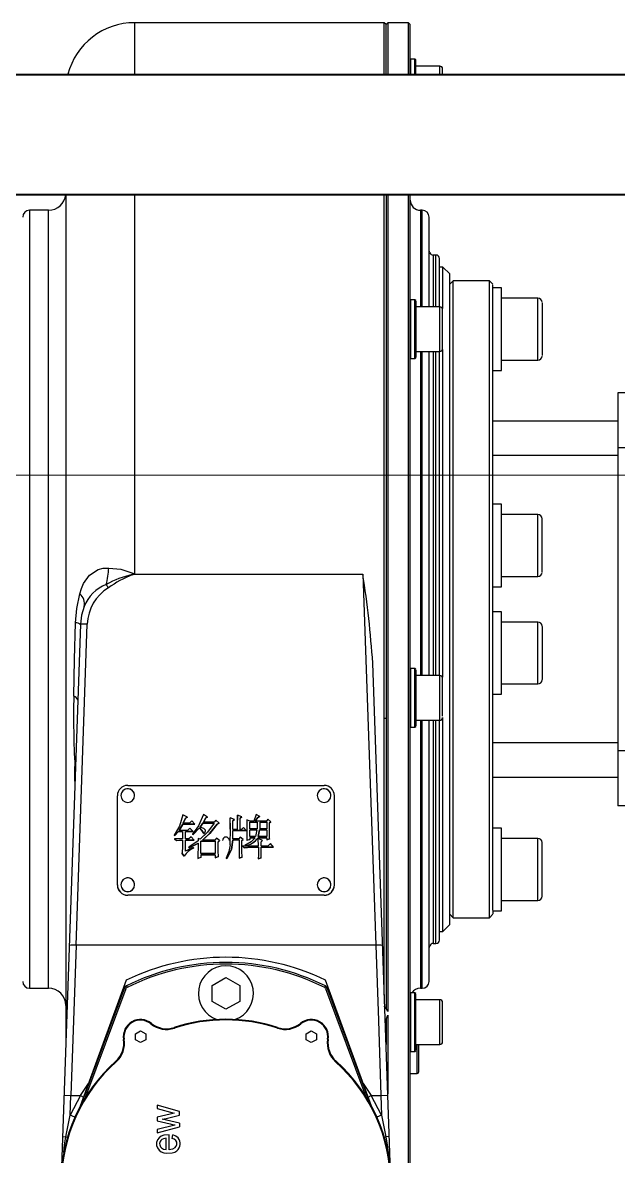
# Model space of a CAD drawing. Header units: feet. Extents: x 0.3 to 98.5, y -18.6 to 31.5.
# Drawn here: x 84.7581 to 84.8979, y -4.9787 to -4.7124 of the extents above; entities that cross this region are included whole.
import ezdxf

# ---------------------------------------------------------------- set-up
doc = ezdxf.new("R2010")
doc.units = ezdxf.units.FT
doc.header["$MEASUREMENT"] = 0
doc.layers.add('ATI CENTER SUPPORT', color=7, linetype='Continuous')

msp = doc.modelspace()

# ---------------------------------------------------------------- linework, layer by layer
at = {"color": 7, "linetype": 'Continuous', "lineweight": 25}
for p, q in [((84.84300154461422, -4.712354807440008), (84.78436181689202, -4.712354807440008)), ((84.8434059564676, -4.712759219292631), (84.84300154461422, -4.712354807440008)), ((84.84300154461422, -4.724487163029727), (84.84300154461422, -4.712354807440008)), ((84.8438103683202, -4.712354807440731), (84.8434059564676, -4.712759219292631)), ((84.8434059564676, -4.724487163029727), (84.8434059564676, -4.712759219292631)), ((84.84866331055613, -4.712354807440008), (84.84381036831992, -4.712354807440008)), ((84.8438103683202, -4.712354807440008), (84.8438103683202, -4.724487163029727)), ((84.84906772240912, -4.712759219292991), (84.84866331055613, -4.712354807440731)), ((84.84866331055613, -4.724487163029727), (84.84866331055613, -4.712354807440008)), ((84.84906772240912, -4.724487163029727), (84.84906772240912, -4.712759219292991)), ((84.84922948715047, -4.720948079840875), (84.84906772240912, -4.721109844581922)), ((84.85020007559747, -4.720948079840727), (84.84922948715047, -4.720948079840727)), ((84.84922948715047, -4.724487163029727), (84.84922948715047, -4.720948079840875)), ((84.85036285136844, -4.721110855611409), (84.85020007559747, -4.720948079840727)), ((84.85020007559747, -4.724487163029727), (84.85020007559747, -4.720948079840727)), ((84.85603978275466, -4.72256572725269), (84.85025981072441, -4.72256572725269)), ((84.85036184033882, -4.724487163029723), (84.85036184033882, -4.721109844581781)), ((84.85668684171944, -4.724487163029723), (84.85668684171944, -4.723219866467792)), ((85.0763876250594, -4.752795992735228), (84.53520451067875, -4.752795992735228)), ((84.53888465862381, -4.752674669183218), (85.07270830457219, -4.752674669183214)), ((84.53901967145195, -4.752811894418978), (85.07290473806242, -4.752811894418969)), ((84.76818534277237, -4.752725456547649), (84.76818534277237, -4.952362199785252)), ((84.84300154461422, -4.940858436517236), (84.84300154461422, -4.75279599273911)), ((84.8434059564676, -4.75279599273911), (84.8434059564672, -4.943917742298658)), ((84.8438103683202, -4.75279599273911), (84.84381036831992, -4.944675526566742)), ((84.84866331055613, -4.983310748944097), (84.84866331055613, -4.75279599273911)), ((84.84906772240912, -4.98290633709111), (84.84906772240912, -4.752871189934905)), ((84.84906772240912, -4.754060471022747), (84.8491321185492, -4.754060471022747)), ((84.76414122424247, -4.756435707417199), (84.75969270289808, -4.756435707417199)), ((84.85189859634153, -4.756435707417136), (84.85149419352705, -4.756435707417136)), ((84.85351624375352, -4.779111503843783), (84.85351624375352, -4.758053354829103)), ((84.85372385461645, -4.766425580851072), (84.85351624375352, -4.765947264042596)), ((84.85513390020398, -4.766950407593773), (84.85448117985192, -4.766950407593773)), ((84.85594272390995, -4.779111503843783), (84.85594272390995, -4.767759231299758)), ((84.85675154761593, -4.76978129056472), (84.85594272390995, -4.76978129056472)), ((84.85837020605753, -4.771399949006314), (84.85675154761593, -4.769781290567622)), ((84.85675154761593, -4.7794922758035), (84.85675154761593, -4.76978129056472)), ((84.85917801873464, -4.773016585389373), (84.85836818399827, -4.773826420124263)), ((84.85836919502788, -4.924266618407355), (84.85836919502788, -4.771398937976683)), ((84.86767066764669, -4.773016585388646), (84.85917801873464, -4.773016585388646)), ((84.85917801873464, -4.922648970994667), (84.85917801873464, -4.773016585389373)), ((84.86848114071998, -4.773827058460462), (84.86767066764669, -4.773016585388646)), ((84.86767066764669, -4.922648970995388), (84.86767066764669, -4.773016585388646)), ((84.86847949135337, -4.774727351693612), (84.86847949135337, -4.773925806453066)), ((84.87050155061765, -4.774664302898737), (84.86847949135269, -4.774664302898737)), ((84.86847949135269, -4.920892909420502), (84.86847949135269, -4.774772646963533)), ((84.87050155061765, -4.79407607184231), (84.87050155061765, -4.774664302898737)), ((84.84922948715047, -4.777493856431683), (84.84906772240912, -4.777655621172737)), ((84.85020007559747, -4.777493856431542), (84.84922948715047, -4.777493856431542)), ((84.84922948715047, -4.791243859433097), (84.84922948715047, -4.777493856431683)), ((84.85036285136844, -4.777656632202223), (84.85020007559747, -4.777493856431542)), ((84.85020007559747, -4.791243859433244), (84.85020007559747, -4.777493856431542)), ((84.85036184033882, -4.777743920053363), (84.85036184033882, -4.791056548799542)), ((84.87906294954547, -4.777090774016682), (84.87050155061765, -4.777090774016682)), ((84.88003353799262, -4.778172891297659), (84.88003353799262, -4.790576395423205)), ((84.85603978275466, -4.779111503843506), (84.85036184033868, -4.779111503843506)), ((84.85668684171944, -4.788897962175682), (84.85668684171944, -4.779828603550504)), ((84.85675154761593, -4.86615203436234), (84.85675154761593, -4.789147512064228)), ((84.84906772240912, -4.791082094692046), (84.84922948715047, -4.791243859433097)), ((84.84906772240912, -4.791595577537138), (84.84913195389198, -4.791595577537138)), ((84.84922948715047, -4.791243859433244), (84.85020007559747, -4.791243859433244)), ((84.85020007559747, -4.791243859433244), (84.85036285136844, -4.791081083662563)), ((84.85036184033868, -4.789626212021274), (84.85603978275466, -4.789626212021274)), ((84.85351624375352, -4.865753385845625), (84.85351624375352, -4.789626212021547)), ((84.85594272390995, -4.865859246410167), (84.85594272390995, -4.789610101582777)), ((84.87050155061765, -4.791649600724366), (84.87906294954547, -4.791649600724366)), ((84.84912475972035, -4.793191533661311), (84.84906772240912, -4.793191533661311)), ((84.8491247983546, -4.794251089697646), (84.84906772240912, -4.794251089697646)), ((84.86847949135269, -4.79407607184231), (84.87050155061765, -4.79407607184231)), ((84.89783979187982, -4.799303355833103), (84.89783979187982, -4.896362200550983)), ((85.101461159862, -4.799303355833103), (84.89783979187982, -4.799303355833103)), ((84.89783979187982, -4.805976151407437), (84.86847949135269, -4.805976151407437)), ((84.87050155061765, -4.825503399539881), (84.86847949135269, -4.825503399539881)), ((84.87050155061765, -4.844915168483455), (84.87050155061765, -4.825503399539881)), ((84.87906294954547, -4.827929870657822), (84.87050155061765, -4.827929870657822)), ((84.88003353799262, -4.841396886616764), (84.88003353799262, -4.829003075958988)), ((84.78436181689202, -4.841923312106323), (84.7837956010848, -4.842035407108717)), ((84.78381838102847, -4.842103969938817), (84.7837956010848, -4.842035407108717)), ((84.78381838096956, -4.842103969761429), (84.78436181689202, -4.841923312106331)), ((84.78390840673808, -4.841705472620058), (84.78436181689202, -4.841923312106331)), ((84.78436181689202, -4.841923312106331), (84.83793317612502, -4.841923312106346)), ((84.83793317612502, -4.841923312106346), (84.84097860332584, -4.929132936784935)), ((84.87050155061765, -4.842488697365511), (84.87906294954547, -4.842488697365511)), ((84.86847949135269, -4.844915168483455), (84.87050155061765, -4.844915168483455)), ((84.87050155061765, -4.850750387900579), (84.86847949135269, -4.850750387900579)), ((84.87050155061765, -4.87016215684416), (84.87050155061765, -4.850750387900579)), ((84.87906294954547, -4.853176859018528), (84.87050155061765, -4.853176859018528)), ((84.77163098325299, -4.853691966260097), (84.76710101822029, -4.983413192299595)), ((84.77061269591377, -4.929132936784935), (84.77324764523784, -4.853677860551528)), ((84.88003353799262, -4.854258976299505), (84.88003353799262, -4.866662480425051)), ((84.84453385369399, -4.984660950447632), (84.84027947236751, -4.862831409220782)), ((84.84922948715047, -4.864127012310272), (84.84906772240912, -4.864288777051326)), ((84.85020007559747, -4.864127012310131), (84.84922948715047, -4.864127012310131)), ((84.84922948715047, -4.877877015311685), (84.84922948715047, -4.864127012310272)), ((84.85036285136844, -4.864289788080812), (84.85020007559747, -4.864127012310131)), ((84.85020007559747, -4.87787701531183), (84.85020007559747, -4.864127012310131)), ((84.85603978275466, -4.86574465972209), (84.85025981072441, -4.86574465972209)), ((84.85036184033882, -4.864416139108902), (84.85036184033882, -4.877613261419835)), ((84.85668684171944, -4.875282667581276), (84.85668684171944, -4.866409262251715)), ((84.87050155061765, -4.867735685726212), (84.87906294954547, -4.867735685726212)), ((84.86847949135269, -4.87016215684416), (84.87050155061765, -4.87016215684416)), ((84.8430015446143, -4.875741172335834), (84.8434059564676, -4.87574117233592)), ((84.85025981072441, -4.876259367899863), (84.85603978275466, -4.876259367899863)), ((84.85351624375352, -4.937612201554876), (84.85351624375352, -4.876259367899863)), ((84.85594272390995, -4.927906325084285), (84.85594272390995, -4.876259367900172)), ((84.85675154761593, -4.925884265819318), (84.85675154761593, -4.875580660782842)), ((84.84906772240912, -4.877715250570631), (84.84922948715047, -4.877877015311685)), ((84.84922948715047, -4.87787701531183), (84.85020007559747, -4.87787701531183)), ((84.85020007559747, -4.87787701531183), (84.85036285136844, -4.877714239541149)), ((84.89783979187982, -4.889689404976606), (84.86847949135269, -4.889689404976609)), ((84.78274417399928, -4.891572501693556), (84.8288471252403, -4.891572501693556)), ((84.78031770288133, -4.914974379249102), (84.78031770288133, -4.893989739356327)), ((84.78112652658733, -4.893969092249881), (84.78112652658733, -4.893975640630158)), ((84.78436182141125, -4.893975640630158), (84.78436182141125, -4.893969092249881)), ((84.8272294778283, -4.893969092249881), (84.8272294778283, -4.893975640630158)), ((84.83046477265228, -4.893975640630158), (84.83046477265228, -4.893969092249881)), ((84.83127359635827, -4.914974379249102), (84.83127359635827, -4.893989739356327)), ((84.80150608228874, -4.899010769269635), (84.80055585613867, -4.898440300521715)), ((84.81291771003131, -4.898395784174333), (84.81234721778361, -4.899934071289381)), ((84.81377344840293, -4.898878868981093), (84.81291771003131, -4.898395784174333)), ((85.08851998056649, -4.896362200550983), (84.89783979187982, -4.896362200550983)), ((84.79480279837811, -4.902133508600707), (84.7956585367497, -4.90068260542682)), ((84.7956585367497, -4.90069670415299), (84.79480279837811, -4.902147607326876)), ((84.7956585367497, -4.90068260542682), (84.79851099798827, -4.90068260542682)), ((84.7956585367497, -4.90068260542682), (84.7956585367497, -4.90069670415299)), ((84.79851099798827, -4.90069670415299), (84.7956585367497, -4.90069670415299)), ((84.79675138596174, -4.899010769269635), (84.79570488924482, -4.89848316811549)), ((84.79575302452821, -4.900418804849743), (84.79632351677593, -4.899274569846705)), ((84.79632351677593, -4.89928866857287), (84.79575302452821, -4.900432903575917)), ((84.79722739043088, -4.900418804849743), (84.79575302452821, -4.900418804849743)), ((84.79632351677593, -4.899274569846705), (84.79675138596174, -4.899010769269635)), ((84.79675138596174, -4.899024867995806), (84.79632351677593, -4.89928866857287)), ((84.79632351677593, -4.899274569846705), (84.79632351677593, -4.89928866857287)), ((84.79675138596174, -4.899010769269635), (84.79675138596174, -4.899024867995806)), ((84.79779788267858, -4.89989120369561), (84.79722739043088, -4.900418804849743)), ((84.79851099798827, -4.90068260542682), (84.79779788267858, -4.89989120369561)), ((84.79851099798827, -4.90068260542682), (84.79851099798827, -4.90069670415299)), ((84.7997464702622, -4.901386623216874), (84.80036509779336, -4.900463321197133)), ((84.80036509779336, -4.900477419923298), (84.7997464702622, -4.901400721943047)), ((84.80036509779336, -4.900463321197133), (84.80302680068658, -4.900463321197133)), ((84.80036509779336, -4.900463321197133), (84.80036509779336, -4.900477419923298)), ((84.80302680068658, -4.900477419923298), (84.80036509779336, -4.900477419923298)), ((84.80050772085525, -4.90019787186645), (84.80107821310301, -4.899187185905552)), ((84.80107821310301, -4.899201284631721), (84.80050772085525, -4.900211970592619)), ((84.80302680068658, -4.90019787186645), (84.80050772085525, -4.90019787186645)), ((84.80107821310301, -4.899187185905552), (84.80150608228874, -4.899010769269635)), ((84.80150608228874, -4.899024867995806), (84.80107821310301, -4.899201284631721)), ((84.80107821310301, -4.899187185905552), (84.80107821310301, -4.899201284631721)), ((84.80150608228874, -4.899024867995806), (84.80150608228874, -4.899010769269635)), ((84.80340831737723, -4.899759303407071), (84.80302680068658, -4.90019787186645)), ((84.80421592046542, -4.900463321197133), (84.80340831737723, -4.899759303407071)), ((84.80373991599623, -4.90068260542682), (84.80421592046542, -4.900463321197133)), ((84.80421592046542, -4.900477419923298), (84.80373991599623, -4.90069670415299)), ((84.80373991599623, -4.90068260542682), (84.80373991599623, -4.90069670415299)), ((84.80421592046542, -4.900463321197133), (84.80421592046542, -4.900477419923298)), ((84.80783141508529, -4.899582886771155), (84.80678491836841, -4.899187185905552)), ((84.80678491836841, -4.899187185905552), (84.80678491836841, -4.899201284631721)), ((84.80744989839464, -4.89989120369561), (84.80783141508529, -4.899582886771155)), ((84.80783141508529, -4.899596985497329), (84.80744989839464, -4.899905302421779)), ((84.80744989839464, -4.901914224371019), (84.80744989839464, -4.89989120369561)), ((84.80783141508529, -4.899582886771155), (84.80783141508529, -4.899596985497329)), ((84.80954289182844, -4.898923385328483), (84.80849639511152, -4.898527684462875)), ((84.80849639511152, -4.898527684462875), (84.80849639511152, -4.898541783189041)), ((84.80854453039493, -4.901928323097184), (84.80853249657412, -4.899747762131826)), ((84.8091613751378, -4.899231702252933), (84.80954289182844, -4.898923385328483)), ((84.80954289182844, -4.898937484054652), (84.8091613751378, -4.899245800979099)), ((84.8091613751378, -4.901914224371019), (84.8091613751378, -4.899231702252933)), ((84.80954289182844, -4.898923385328483), (84.80954289182844, -4.898937484054652)), ((84.81139699163354, -4.899934071289381), (84.81073022881898, -4.899627403118537)), ((84.81073022881898, -4.899627403118537), (84.81073022881898, -4.90447729617313)), ((84.81234721778361, -4.899934071289381), (84.81139699163354, -4.899934071289381)), ((84.81139699163354, -4.90019787186645), (84.81315660366008, -4.90019787186645)), ((84.81139699163354, -4.901737807735103), (84.81139699163354, -4.90019787186645)), ((84.81315660366008, -4.900211970592619), (84.81139699163354, -4.900211970592619)), ((84.81263246390749, -4.899934071289381), (84.81320295615522, -4.899210268456041)), ((84.81320295615522, -4.899224367182211), (84.81263246390749, -4.89994817001555)), ((84.81529594958901, -4.899934071289381), (84.81263246390749, -4.899934071289381)), ((84.81315660366008, -4.90019787186645), (84.8131084683767, -4.901737807735103)), ((84.81320295615522, -4.899210268456041), (84.81320295615522, -4.899224367182211)), ((84.81377344840293, -4.90019787186645), (84.81372709590778, -4.901751906461273)), ((84.81377344840293, -4.898878868981093), (84.81377344840293, -4.898892967707267)), ((84.81377344840293, -4.90019787186645), (84.81539043736753, -4.90019787186645)), ((84.81377344840293, -4.900211970592619), (84.81377344840293, -4.90019787186645)), ((84.81539043736753, -4.900211970592619), (84.81377344840293, -4.900211970592619)), ((84.8156756834914, -4.899538370423773), (84.81529594958901, -4.899934071289381)), ((84.81539043736753, -4.90019787186645), (84.81539043736753, -4.901737807735103)), ((84.81634066351764, -4.900110487925296), (84.8156756834914, -4.899538370423773)), ((84.81600906489868, -4.900331420908591), (84.81634066351764, -4.900110487925296)), ((84.81634066351764, -4.900124586651466), (84.81600906489868, -4.900345519634763)), ((84.81634066351764, -4.900110487925296), (84.81634066351764, -4.900124586651466)), ((84.79366181388271, -4.903233227256372), (84.79380443694461, -4.903320611197529)), ((84.79366181388271, -4.903233227256372), (84.79366181388271, -4.903247325982541)), ((84.79380443694461, -4.903334709923698), (84.79366181388271, -4.903247325982541)), ((84.79380443694461, -4.903320611197529), (84.79466017531618, -4.902397309177775)), ((84.79466017531618, -4.90241140790395), (84.79380443694461, -4.903334709923698)), ((84.79380443694461, -4.903320611197529), (84.79380443694461, -4.903334709923698)), ((84.79466017531618, -4.902397309177775), (84.79561040146629, -4.902397309177775)), ((84.79466017531618, -4.902397309177775), (84.79466017531618, -4.90241140790395)), ((84.79561040146629, -4.90241140790395), (84.79466017531618, -4.90241140790395)), ((84.7967995212451, -4.902133508600707), (84.79480279837811, -4.902133508600707)), ((84.79561040146629, -4.902397309177775), (84.79561040146629, -4.904156529276117)), ((84.79627538149252, -4.902397309177775), (84.79808312880246, -4.902397309177775)), ((84.79627538149252, -4.904156529276117), (84.79627538149252, -4.902397309177775)), ((84.79808312880246, -4.90241140790395), (84.79627538149252, -4.90241140790395)), ((84.7973218782094, -4.901605907446565), (84.7967995212451, -4.902133508600707)), ((84.79765525961669, -4.903628928121979), (84.7971311198641, -4.904156529276117)), ((84.79808312880246, -4.902397309177775), (84.7973218782094, -4.901605907446565)), ((84.79836837492628, -4.904420329853194), (84.79765525961669, -4.903628928121979)), ((84.79794050574056, -4.903012294273077), (84.79808312880246, -4.903101326967837)), ((84.79794050574056, -4.903012294273077), (84.79794050574056, -4.903026392999248)), ((84.79808312880246, -4.903115425694007), (84.79794050574056, -4.903026392999248)), ((84.79808312880246, -4.903101326967837), (84.79960384720027, -4.901561391099188)), ((84.79960384720027, -4.901575489825357), (84.79808312880246, -4.903115425694007)), ((84.79808312880246, -4.902397309177775), (84.79808312880246, -4.90241140790395)), ((84.79808312880246, -4.903101326967837), (84.79808312880246, -4.903115425694007)), ((84.79960384720027, -4.901561391099188), (84.79960384720027, -4.901575489825357)), ((84.80045958557189, -4.902616593407471), (84.80045958557189, -4.90263069213364)), ((84.80084110226251, -4.902639675957965), (84.80084110226251, -4.90265377468413)), ((84.80098372532444, -4.902244462803221), (84.80098372532444, -4.90221449195781)), ((84.80854453039493, -4.901914224371019), (84.80744989839464, -4.901914224371019)), ((84.80744989839464, -4.902178024948084), (84.81054125326192, -4.902178024948084)), ((84.80744989839464, -4.904112012928739), (84.80744989839464, -4.902178024948084)), ((84.81054125326192, -4.902192123674258), (84.80744989839464, -4.902192123674258)), ((84.8091613751378, -4.903716312063136), (84.8088297765188, -4.904112012928739)), ((84.80944662126163, -4.901914224371019), (84.8091613751378, -4.901914224371019)), ((84.80987449044744, -4.904243913217277), (84.8091613751378, -4.903716312063136)), ((84.80992262573082, -4.901429490810649), (84.80944662126163, -4.901914224371019)), ((84.81054125326192, -4.902178024948084), (84.80992262573082, -4.901429490810649)), ((84.81054125326192, -4.902178024948084), (84.81054125326192, -4.902192123674258)), ((84.8131084683767, -4.901737807735103), (84.81139699163354, -4.901737807735103)), ((84.81139699163354, -4.902001608312172), (84.81306033309326, -4.902001608312172)), ((84.81139699163354, -4.903584411774597), (84.81139699163354, -4.902001608312172)), ((84.81306033309326, -4.902015707038341), (84.81139699163354, -4.902015707038341)), ((84.81277508696942, -4.903584411774597), (84.81139699163354, -4.903584411774597)), ((84.81306033309326, -4.902001608312172), (84.81277508696942, -4.903584411774597)), ((84.81339371450053, -4.903584411774597), (84.81367896062442, -4.902001608312172)), ((84.81367896062442, -4.902015707038341), (84.81339371450053, -4.903598510500771)), ((84.81539043736753, -4.903584411774597), (84.81339371450053, -4.903584411774597)), ((84.81367896062442, -4.902001608312172), (84.81539043736753, -4.902001608312172)), ((84.81367896062442, -4.902015707038341), (84.81367896062442, -4.902001608312172)), ((84.81539043736753, -4.902015707038341), (84.81367896062442, -4.902015707038341)), ((84.81539043736753, -4.901737807735103), (84.81372709590778, -4.901737807735103)), ((84.81539043736753, -4.902001608312172), (84.81539043736753, -4.903584411774597)), ((84.87050155061765, -4.901589484541727), (84.86847949135269, -4.901589484541727)), ((84.87050155061765, -4.921001253485301), (84.87050155061765, -4.901589484541727)), ((84.79375630166123, -4.904156529276117), (84.79418417084696, -4.904552230141728)), ((84.79561040146629, -4.904156529276117), (84.79375630166123, -4.904156529276117)), ((84.79375630166123, -4.904156529276117), (84.79375630166123, -4.90417062800229)), ((84.79418417084696, -4.904566328867894), (84.79375630166123, -4.90417062800229)), ((84.79418417084696, -4.904552230141728), (84.79561040146629, -4.904420329853194)), ((84.79561040146629, -4.904434428579359), (84.79418417084696, -4.904566328867894)), ((84.79418417084696, -4.904552230141728), (84.79418417084696, -4.904566328867894)), ((84.7971311198641, -4.904156529276117), (84.79627538149252, -4.904156529276117)), ((84.79627538149252, -4.904420329853194), (84.79836837492628, -4.904420329853194)), ((84.79627538149252, -4.90701381927652), (84.79627538149252, -4.904420329853194)), ((84.79836837492628, -4.904434428579359), (84.79627538149252, -4.904434428579359)), ((84.79808312880246, -4.906135033604153), (84.79627538149252, -4.90701381927652)), ((84.79927224858127, -4.904595097735495), (84.7971311198641, -4.906090517256768)), ((84.7971311198641, -4.906090517256768), (84.79717925514747, -4.906222417545306)), ((84.7971311198641, -4.906090517256768), (84.7971311198641, -4.906104615982937)), ((84.79717925514747, -4.906236516271475), (84.7971311198641, -4.906104615982937)), ((84.79717925514747, -4.906222417545306), (84.79927224858127, -4.905167215237022)), ((84.79927224858127, -4.905181313963196), (84.79717925514747, -4.906236516271475)), ((84.79717925514747, -4.906222417545306), (84.79717925514747, -4.906236516271475)), ((84.79817761658099, -4.906266933892683), (84.79808312880246, -4.906135033604153)), ((84.79817761658099, -4.906266933892683), (84.79817761658099, -4.906281032618857)), ((84.79836837492628, -4.904420329853194), (84.79836837492628, -4.904434428579359)), ((84.79927224858127, -4.905167215237022), (84.79922411329791, -4.908728523027479)), ((84.79927224858127, -4.904024628987582), (84.79927224858127, -4.904595097735495)), ((84.7997464702622, -4.904199396869892), (84.79927224858127, -4.904024628987582)), ((84.79993722860755, -4.904684130430266), (84.80331204681042, -4.904684130430266)), ((84.79993722860755, -4.907585936778039), (84.79993722860755, -4.904684130430266)), ((84.80331204681042, -4.904698229156428), (84.79993722860755, -4.904698229156428)), ((84.80321755903189, -4.904420329853194), (84.80031696250991, -4.904420329853194)), ((84.8035972929343, -4.903980112640205), (84.80321755903189, -4.904420329853194)), ((84.80331204681042, -4.904684130430266), (84.80331204681042, -4.907585936778039)), ((84.80431040824394, -4.904552230141728), (84.8035972929343, -4.903980112640205)), ((84.803978809625, -4.904858898312572), (84.80431040824394, -4.904552230141728)), ((84.80431040824394, -4.904566328867894), (84.803978809625, -4.904872997038746)), ((84.80431040824394, -4.904552230141728), (84.80431040824394, -4.904566328867894)), ((84.8088297765188, -4.904112012928739), (84.80744989839464, -4.904112012928739)), ((84.80744989839464, -4.904375813505808), (84.80744989839464, -4.904389912231981)), ((84.80744989839464, -4.904375813505808), (84.80892426429735, -4.904375813505808)), ((84.80892426429735, -4.904389912231981), (84.80744989839464, -4.904389912231981)), ((84.80892426429735, -4.904375813505808), (84.80892426429735, -4.908698105406271)), ((84.80954289182844, -4.904552230141728), (84.80987449044744, -4.904243913217277)), ((84.80987449044744, -4.904258011943442), (84.80954289182844, -4.904566328867894)), ((84.80968551489039, -4.905826716679698), (84.81011338407616, -4.906222417545306)), ((84.8134418497839, -4.905826716679698), (84.80968551489039, -4.905826716679698)), ((84.80968551489039, -4.905840815405869), (84.80968551489039, -4.905826716679698)), ((84.81011338407616, -4.906236516271475), (84.80968551489039, -4.905840815405869)), ((84.80987449044744, -4.904243913217277), (84.80987449044744, -4.904258011943442)), ((84.81011338407616, -4.906222417545306), (84.81011338407616, -4.906236516271475)), ((84.81020787185473, -4.905650300043782), (84.8102560071381, -4.905782200332316)), ((84.81020787185473, -4.905650300043782), (84.81020787185473, -4.905664398769956)), ((84.8102560071381, -4.905796299058487), (84.81020787185473, -4.905664398769956)), ((84.8102560071381, -4.905782200332316), (84.8102560071381, -4.905796299058487)), ((84.81073022881898, -4.904463197446969), (84.81139699163354, -4.904243913217277)), ((84.81139699163354, -4.904258011943442), (84.81073022881898, -4.904477296173134)), ((84.81139699163354, -4.903848212351666), (84.81268059919088, -4.903848212351666)), ((84.81139699163354, -4.903848212351666), (84.81139699163354, -4.904258011943442)), ((84.81268059919088, -4.903862311077839), (84.81139699163354, -4.903862311077839)), ((84.81334557921713, -4.903848212351666), (84.81539043736753, -4.903848212351666)), ((84.81334557921713, -4.903848212351666), (84.81334557921713, -4.903862311077839)), ((84.81539043736753, -4.903862311077839), (84.81334557921713, -4.903862311077839)), ((84.8134418497839, -4.905840815405869), (84.81339371450053, -4.904067496581357)), ((84.81439207593405, -4.90450771379435), (84.81339371450053, -4.904067496581357)), ((84.81339371450053, -4.904067496581357), (84.81339371450053, -4.904081595307531)), ((84.81405869452678, -4.904816030718797), (84.81439207593405, -4.90450771379435)), ((84.81439207593405, -4.904521812520512), (84.81405869452678, -4.904830129444962)), ((84.81405869452678, -4.905826716679698), (84.81405869452678, -4.904816030718797)), ((84.81562754820796, -4.905826716679698), (84.81405869452678, -4.905826716679698)), ((84.81405869452678, -4.906090517256768), (84.81700742633215, -4.906090517256768)), ((84.81700742633215, -4.906104615982937), (84.81405869452678, -4.906104615982937)), ((84.81439207593405, -4.90450771379435), (84.81439207593405, -4.904521812520512)), ((84.81539043736753, -4.903848212351666), (84.81539043736753, -4.904389912231981)), ((84.81539043736753, -4.904375813505808), (84.81605541739377, -4.904156529276117)), ((84.81605541739377, -4.90417062800229), (84.81539043736753, -4.904389912231981)), ((84.81629431102252, -4.905254599178179), (84.81562754820796, -4.905826716679698)), ((84.81605541739377, -4.904156529276117), (84.81605541739377, -4.90417062800229)), ((84.81700742633215, -4.906090517256768), (84.81629431102252, -4.905254599178179)), ((84.81700742633215, -4.906090517256768), (84.81700742633215, -4.906104615982937)), ((84.87906294954547, -4.904015955659673), (84.87050155061765, -4.904015955659673)), ((84.88003353799262, -4.917492665086375), (84.88003353799262, -4.905089160960837)), ((84.79541964312094, -4.90749690408328), (84.79599013536864, -4.908156405525952)), ((84.79541964312094, -4.90749690408328), (84.79541964312094, -4.90751100280945)), ((84.79599013536864, -4.908170504252126), (84.79541964312094, -4.90751100280945)), ((84.79599013536864, -4.908156405525952), (84.79599013536864, -4.908170504252126)), ((84.79922411329791, -4.908728523027479), (84.79993722860755, -4.908464722450403)), ((84.79993722860755, -4.908478821176576), (84.79922411329791, -4.90874262175365)), ((84.79922411329791, -4.908728523027479), (84.79922411329791, -4.90874262175365)), ((84.80331204681042, -4.907585936778039), (84.79993722860755, -4.907585936778039)), ((84.79993722860755, -4.907849737355109), (84.79993722860755, -4.908478821176576)), ((84.79993722860755, -4.907849737355109), (84.80331204681042, -4.907849737355109)), ((84.80331204681042, -4.907863836081278), (84.79993722860755, -4.907863836081278)), ((84.80331204681042, -4.907849737355109), (84.80331204681042, -4.908566205117729)), ((84.80331204681042, -4.908552106391564), (84.80402516212006, -4.908288305814494)), ((84.80402516212006, -4.90830240454066), (84.80331204681042, -4.908566205117729)), ((84.80402516212006, -4.908288305814494), (84.80402516212006, -4.90830240454066)), ((84.80588104471344, -4.908641139086322), (84.80588104471344, -4.908655237812496)), ((84.80588104471344, -4.908641139086322), (84.80602366777536, -4.908728523027479)), ((84.80602366777536, -4.90874262175365), (84.80588104471344, -4.908655237812496)), ((84.80602366777536, -4.908728523027479), (84.80602366777536, -4.90874262175365)), ((84.80892426429735, -4.908684006680097), (84.8095892443236, -4.908420206103026)), ((84.8095892443236, -4.908434304829195), (84.80892426429735, -4.908698105406271)), ((84.8095892443236, -4.908420206103026), (84.8095892443236, -4.908434304829195)), ((84.81339371450053, -4.908815906968636), (84.81410682981019, -4.908552106391564)), ((84.81410682981019, -4.908566205117729), (84.81339371450053, -4.908830005694802)), ((84.81339371450053, -4.908815906968636), (84.81339371450053, -4.908830005694802)), ((84.81410682981019, -4.908552106391564), (84.81410682981019, -4.908566205117729)), ((84.78112652658733, -4.914918485327233), (84.78112652658733, -4.91492503370751)), ((84.78436182141125, -4.91492503370751), (84.78436182141125, -4.914918485327233)), ((84.8272294778283, -4.914918485327233), (84.8272294778283, -4.91492503370751)), ((84.83046477265228, -4.91492503370751), (84.83046477265228, -4.914918485327233)), ((84.78274417399928, -4.917391616911877), (84.78274417399928, -4.917356370096454)), ((84.8288471252403, -4.917356370096454), (84.78274417399928, -4.917356370096454)), ((84.8288471252403, -4.917391616911877), (84.78274417399928, -4.917391616911877)), ((84.8288471252403, -4.917391616911877), (84.8288471252403, -4.917356370096454)), ((84.87050155061765, -4.918574782367356), (84.87906294954547, -4.918574782367356)), ((84.85836818399827, -4.921839136259775), (84.85917801873464, -4.922648970994667)), ((84.86767066764669, -4.922648970995388), (84.86848114071998, -4.921838497923576)), ((84.86847949135337, -4.920938204690428), (84.86847949135337, -4.921739749930977)), ((84.86847949135269, -4.921001253485301), (84.87050155061765, -4.921001253485301)), ((84.85675154761593, -4.925884265816413), (84.85837020605753, -4.92426560737772)), ((84.85917801873464, -4.922648970995388), (84.86767066764669, -4.922648970995388)), ((84.85594272390995, -4.925884265819318), (84.85675154761593, -4.925884265819318)), ((84.84097860332584, -4.929132936784935), (84.77061269591377, -4.929132936784935)), ((84.85351624375352, -4.929718292341439), (84.85372385461645, -4.929239975532962)), ((84.85448117985192, -4.928715148790266), (84.85513390020398, -4.928715148790266)), ((84.7823696882258, -4.937365098424388), (84.77160505935919, -4.966940673164215)), ((84.80256035479583, -4.938575194194838), (84.80579564961977, -4.936707295857332)), ((84.80579564961977, -4.936707295857332), (84.8090309444437, -4.938575194194838)), ((84.83998623988042, -4.966940673164215), (84.8292216110138, -4.937365098424388)), ((84.75969270289808, -4.939229848966901), (84.76414122424247, -4.939229848966901)), ((84.78202119338027, -4.939135940375747), (84.77175178038135, -4.966670491601777)), ((84.78240010895371, -4.939277262472612), (84.78202119338027, -4.939135940375747)), ((84.78241655799025, -4.938695525929379), (84.78259779125867, -4.939057055249417)), ((84.80256035479583, -4.942310990869844), (84.80256035479583, -4.938575194194838)), ((84.8090309444437, -4.938575194194838), (84.8090309444437, -4.942310990869844)), ((84.82899350798094, -4.939057055249412), (84.82917474124937, -4.938695525929369)), ((84.82957010585933, -4.939135940375744), (84.8291911902859, -4.939277262472601)), ((84.83983951885818, -4.966670491601702), (84.82957010585933, -4.939135940375744)), ((84.84922948715047, -4.940310931020768), (84.84906772240912, -4.940472695761814)), ((84.85020007559747, -4.940310931020619), (84.84922948715047, -4.940310931020619)), ((84.84922948715047, -4.954060934022174), (84.84922948715047, -4.940310931020768)), ((84.85036285136844, -4.940473706791301), (84.85020007559747, -4.940310931020619)), ((84.85020007559747, -4.954060934022314), (84.85020007559747, -4.940310931020619)), ((84.85036184033882, -4.953784846530114), (84.85036184033882, -4.940530128432782)), ((84.85149419352705, -4.939229848966843), (84.85189859634153, -4.939229848966843)), ((84.80579564961977, -4.944178889207347), (84.80256035479583, -4.942310990869844)), ((84.8090309444437, -4.942310990869844), (84.80579564961977, -4.944178889207347)), ((84.84345308233914, -4.943985045018803), (84.84300154461425, -4.943340182316989)), ((84.85603978275466, -4.941928578432583), (84.85025981072441, -4.941928578432583)), ((84.85668684171944, -4.951796227645572), (84.85668684171944, -4.942575637397369)), ((84.84381036831992, -4.944675526566742), (84.84345308233914, -4.943985045018803)), ((84.8438103683202, -4.945591830984058), (84.8438103683202, -4.964063955610947)), ((84.78819905990996, -4.947599336964258), (84.78830114718554, -4.947473853819345)), ((84.79364602245865, -4.948459326497616), (84.79369664590516, -4.94861296600477)), ((84.81794527678096, -4.948459326497616), (84.81789465333445, -4.94861296600477)), ((84.82329015205399, -4.947473853819345), (84.82339223932958, -4.947599336964258)), ((84.78175608457006, -4.951252647482274), (84.7819157997991, -4.951226978880673)), ((84.784535729737, -4.949910470565705), (84.78574896529597, -4.949210008689143)), ((84.784535729737, -4.951311394318836), (84.784535729737, -4.949910470565705)), ((84.78574896529597, -4.952011856195394), (84.784535729737, -4.951311394318836)), ((84.78574896529597, -4.949210008689143), (84.7869622008549, -4.949910470565705)), ((84.7869622008549, -4.951311394318836), (84.78574896529597, -4.952011856195394)), ((84.7869622008549, -4.949910470565705), (84.7869622008549, -4.951311394318836)), ((84.82462909838462, -4.949910470565705), (84.82584233394364, -4.949210008689143)), ((84.82462909838462, -4.951311394318836), (84.82462909838462, -4.949910470565705)), ((84.82584233394364, -4.952011856195394), (84.82462909838462, -4.951311394318836)), ((84.82584233394364, -4.949210008689143), (84.82705556950256, -4.949910470565705)), ((84.82705556950256, -4.951311394318836), (84.82584233394364, -4.952011856195394)), ((84.82705556950256, -4.949910470565705), (84.82705556950256, -4.951311394318836)), ((84.82983521466956, -4.951252647482271), (84.82967549944051, -4.951226978880673)), ((84.84906772240912, -4.953899169281119), (84.84922948715047, -4.954060934022174)), ((84.84922948715047, -4.954060934022314), (84.85020007559747, -4.954060934022314)), ((84.85020007559747, -4.954060934022314), (84.85036285136844, -4.953898158251633)), ((84.85025981072441, -4.952443286610351), (84.85603978275466, -4.952443286610351)), ((84.85108978167406, -4.958887375110933), (84.85108978167406, -4.952443286610351)), ((84.77993709130762, -4.956374181587968), (84.78004483530059, -4.956494842532242)), ((84.83165420793199, -4.956374181587968), (84.83154646393898, -4.956494842532242)), ((84.84906772240912, -4.959291786963924), (84.85068536982104, -4.959291786963924)), ((84.77165888476566, -4.964413331326448), (84.77354251771473, -4.961617550081094)), ((84.83804878152483, -4.961617550081082), (84.83993241447395, -4.964413331326448)), ((84.76776647944054, -4.964356876245928), (84.76938314142545, -4.964413331326448)), ((84.77165888476566, -4.964413331326448), (84.76922137067272, -4.969045839574527)), ((84.76922137067272, -4.969045839574527), (84.76938314142545, -4.964413331326448)), ((84.76938314142545, -4.964413331326448), (84.77165888476566, -4.964413331326448)), ((84.77165888476566, -4.964413331326448), (84.7723669953626, -4.964847271195389)), ((84.83922430387568, -4.964847271196193), (84.83993241447395, -4.964413331326448)), ((84.84236992856684, -4.969045839574527), (84.83993241447395, -4.964413331326448)), ((84.83993241447395, -4.964413331326448), (84.84220815781416, -4.964413331326448)), ((84.84220815781416, -4.964413331326448), (84.843824819799, -4.964356876245928)), ((84.84220815781416, -4.964413331326448), (84.84236992856684, -4.969045839574527)), ((84.78961917550015, -4.96672986297684), (84.78961917550015, -4.967511452024551)), ((84.79489297918857, -4.968211032799589), (84.78961917550015, -4.96672986297684)), ((84.78961917550015, -4.967511452024551), (84.79368626139545, -4.968594295951465)), ((84.76820811648385, -4.974109402972604), (84.76922137067272, -4.969045839574527)), ((84.79267880101573, -4.968831952578393), (84.78961917550015, -4.969541575182738)), ((84.78961917550015, -4.969541575182738), (84.78961917550015, -4.970366678824114)), ((84.78961917550015, -4.970366678824114), (84.79270859651677, -4.971121489660338)), ((84.7908370666062, -4.969983415672237), (84.79173465607573, -4.969799315468282)), ((84.79489297918857, -4.970942410371034), (84.7908370666062, -4.969983415672237)), ((84.79173465607573, -4.969799315468282), (84.79489297918857, -4.969046178270268)), ((84.79368626139545, -4.968594295951465), (84.79267880101573, -4.968831952578393)), ((84.79489297918857, -4.969046178270268), (84.79489297918857, -4.968211032799589)), ((84.84236992856684, -4.969045839574527), (84.84338318275576, -4.974109402972604)), ((84.79379613230564, -4.971365840840136), (84.78961917550015, -4.972401822896953)), ((84.78961917550015, -4.973231947452979), (84.79489297918857, -4.971780903118145)), ((84.78961917550015, -4.972401822896953), (84.78961917550015, -4.973231947452979)), ((84.79489297918857, -4.970942410371034), (84.79489297918857, -4.971780903118145)), ((84.76742686640611, -4.974082121118723), (84.76820811648385, -4.974109402972604)), ((84.79174955382626, -4.977131524500447), (84.79174955382626, -4.974485502478104)), ((84.79248513025881, -4.977176712732327), (84.79248513025881, -4.973641988816336)), ((84.7931946356279, -4.974493870669201), (84.79330823097574, -4.973663746113175)), ((84.8441644328335, -4.974082121118723), (84.84338318275576, -4.974109402972604))]:
    msp.add_line(p, q, dxfattribs=at)
at = {"color": 8, "linetype": 'Continuous', "lineweight": 25}
for p, q in [((84.78436181689202, -4.712354807440008), (84.78436181689202, -4.724487163029727)), ((84.85603978275466, -4.724487163029727), (84.85603978275466, -4.72256572725269)), ((84.78436181689202, -4.75279599273911), (84.78436181689202, -4.841923312106331)), ((84.75969270289808, -4.756435707417199), (84.75969270289808, -4.939229848966901)), ((84.76414122424247, -4.939229848966901), (84.76414122424247, -4.756435707417199)), ((84.85149419352705, -4.756435707417136), (84.85149419352705, -4.779111503843506)), ((84.85189859634153, -4.779111503843506), (84.85189859634153, -4.756435707417136)), ((84.85448117985192, -4.766950407593773), (84.85448117985192, -4.779111503843506)), ((84.85513390020398, -4.779111503843506), (84.85513390020398, -4.766950407593773)), ((84.87906294954547, -4.791649600724366), (84.87906294954547, -4.777090774016682)), ((84.85603978275466, -4.789626212021274), (84.85603978275466, -4.779111503843506)), ((84.85149419352705, -4.789626212021274), (84.85149419352705, -4.86574465972209)), ((84.85189859634153, -4.86574465972209), (84.85189859634153, -4.789626212021274)), ((84.85448117985192, -4.789626212021274), (84.85448117985192, -4.86574465972209)), ((84.85513390020398, -4.86574465972209), (84.85513390020398, -4.789626212021274)), ((85.08851998056599, -4.812244535128816), (84.89783979187982, -4.812244535128816)), ((84.89783979187982, -4.81406438846726), (84.86847949135269, -4.81406438846726)), ((84.87906294954547, -4.842488697365511), (84.87906294954547, -4.827929870657822)), ((84.87906294954547, -4.867735685726212), (84.87906294954547, -4.853176859018528)), ((84.85603978275466, -4.876259367899863), (84.85603978275466, -4.86574465972209)), ((84.85149419352705, -4.876259367899863), (84.85149419352705, -4.939229848966843)), ((84.85189859634153, -4.939229848966843), (84.85189859634153, -4.876259367899863)), ((84.85448117985192, -4.876259367899863), (84.85448117985192, -4.928715148790266)), ((84.85513390020398, -4.928715148790266), (84.85513390020398, -4.876259367899863)), ((84.89783979187982, -4.881601167916786), (84.86847949135269, -4.881601167916786)), ((85.08851998056599, -4.88342102125527), (84.89783979187982, -4.88342102125527)), ((84.77034220598837, -4.890597718436383), (84.77034220598837, -4.887153791564902)), ((84.87906294954547, -4.918574782367356), (84.87906294954547, -4.904015955659673)), ((84.77293246054707, -4.964662106773833), (84.78240010895371, -4.939277262472612)), ((84.8291911902859, -4.939277262472601), (84.83865883869258, -4.964662106773899)), ((84.85603978275466, -4.952443286610351), (84.85603978275466, -4.941928578432583)), ((84.85068536982104, -4.959291786963924), (84.85068536982104, -4.952443286610351)), ((84.77032968215595, -4.969539384078762), (84.76922137067272, -4.969045839574527)), ((84.84236992856684, -4.969045839574527), (84.84126161708366, -4.969539384078762))]:
    msp.add_line(p, q, dxfattribs=at)
at = {"color": 7, "linetype": 'Continuous', "lineweight": 25, "flags": 128}
for points in [[(84.7714660499426, -4.846568680585783), (84.77187560509326, -4.845301305559483), (84.77238217806301, -4.844149334999363), (84.7737909315981, -4.842164668145518), (84.77579526296522, -4.840868164408917), (84.77698932723462, -4.840553725199942), (84.77826694196575, -4.840493693033)], [(84.77826694196575, -4.840493693033), (84.78108590061524, -4.840795147981748), (84.78390840673808, -4.841705472620058)], [(84.77048307605679, -4.85334386749955), (84.77075528747392, -4.850014964697272), (84.7714660499426, -4.846568680585783)], [(84.7725132798462, -4.849558644691509), (84.7718904180327, -4.851586578795208), (84.77163098325299, -4.853691966260097)], [(84.77006995263953, -4.870589224194858), (84.77027531126069, -4.862004955468494), (84.77048307605679, -4.85334386749955)], [(84.78134899966116, -4.893180615840164), (84.78120568928625, -4.893471923055121), (84.78112652658733, -4.893969092249904)], [(84.82745195090213, -4.893180615840164), (84.82730864052728, -4.893471923055121), (84.8272294778283, -4.893969092249904)], [(84.80055585613867, -4.898440300521715), (84.79937737117704, -4.901079754150423), (84.79794050574056, -4.903012294273077)], [(84.79570488924482, -4.89848316811549), (84.79486321139072, -4.901141603266996), (84.79366181388271, -4.903233227256372)], [(84.80302680068658, -4.900463321197133), (84.80149262277332, -4.902542212106956), (84.7997464702622, -4.904199396869892)], [(84.80031696250991, -4.904420329853194), (84.80202972414551, -4.902824581446907), (84.80373991599623, -4.90068260542682)], [(84.80373991599623, -4.90069670415299), (84.80202972414551, -4.90283868017308), (84.80031696250991, -4.904434428579359)], [(84.80685167728431, -4.902768752846933), (84.80683744449108, -4.900966999236269), (84.80678491836841, -4.899201284631721)], [(84.80849639511152, -4.898527684462875), (84.80853249657412, -4.899747762131826)], [(84.80853249657412, -4.899761860857995), (84.80849639511152, -4.898541783189041)], [(84.81320295615522, -4.899210268456041), (84.8134644207442, -4.899006397714057), (84.81377344840293, -4.898878868981093)], [(84.81377344840293, -4.898892967707267), (84.8134644207442, -4.899020496440223), (84.81320295615522, -4.899224367182211)], [(84.81605541739377, -4.904156529276117), (84.8160206530224, -4.902728708652724), (84.81600906489868, -4.900331420908591)], [(84.79960384720027, -4.901561391099188), (84.80015101324629, -4.902133369920499), (84.80045958557189, -4.902616593407471)], [(84.80045958557189, -4.90263069213364), (84.80015101324629, -4.902147468646672), (84.79960384720027, -4.901575489825357)], [(84.80084110226251, -4.902639675957965), (84.80093858052055, -4.902439407092254), (84.80098153543128, -4.902265220968449), (84.80097038816092, -4.90211364015236), (84.8009064201498, -4.901972353551288), (84.80079030666668, -4.901842562531263), (84.80058717279, -4.901711640811376), (84.7997464702622, -4.901386623216874)], [(84.80045958557189, -4.902616593407471), (84.80053136431206, -4.902777543054331), (84.80056700773552, -4.902830077014992), (84.80060248719448, -4.902863983733803), (84.80062019278398, -4.902873894485275), (84.80063896579263, -4.902879563091391), (84.8006478997698, -4.902880441664311), (84.80065658905444, -4.902879525959639), (84.80066740002337, -4.902874622074414), (84.80068014990866, -4.902865271822552), (84.80074593991097, -4.902787317639827), (84.80084110226251, -4.902639675957965)], [(84.80084110226251, -4.90265377468413), (84.80074627121333, -4.902800865991196), (84.80068014990866, -4.902879370548723), (84.80066782524074, -4.902888440393062), (84.80065680659105, -4.902893482725291), (84.80064869854482, -4.902894606804642), (84.80063947818694, -4.902893702464298), (84.8006205666917, -4.902888177235528), (84.80060248719448, -4.902878082459964), (84.80056714180606, -4.902844544269282), (84.80053154307282, -4.902792133151338), (84.80045958557189, -4.90263069213364)], [(84.79561040146629, -4.904420329853194), (84.79561040146629, -4.90608969287997), (84.79554908449762, -4.90725923569474), (84.79549330446962, -4.90739080312381), (84.79541964312094, -4.90749690408328)], [(84.80402516212006, -4.908288305814494), (84.8039903977487, -4.907050188841374), (84.803978809625, -4.904858898312572)], [(84.80676174212083, -4.905541482305741), (84.80648118353697, -4.907077121165749), (84.80588104471344, -4.908641139086322)], [(84.80602366777536, -4.908728523027479), (84.80709334073981, -4.906630098118764), (84.80744989839464, -4.904375813505808)], [(84.80744989839464, -4.904389912231981), (84.80709334073981, -4.906644196844934), (84.80602366777536, -4.90874262175365)], [(84.8095892443236, -4.908420206103026), (84.80955447995224, -4.907028318609708), (84.80954289182844, -4.904552230141728)], [(84.81011338407616, -4.906222417545306), (84.81173037304079, -4.906090517256768), (84.8134418497839, -4.906090517256768)], [(84.8134418497839, -4.906104615982937), (84.81173037304079, -4.906104615982937), (84.81011338407616, -4.906236516271475)], [(84.81268059919088, -4.903848212351666), (84.81175373271275, -4.904804189095752), (84.81020787185473, -4.905650300043782)], [(84.8134418497839, -4.906090517256768), (84.81342981596308, -4.907871171151996), (84.81339371450053, -4.908815906968636)], [(84.81410682981019, -4.908552106391564), (84.81407072834763, -4.907717837066574), (84.81405869452678, -4.906090517256768)], [(84.78134899966116, -4.914130008917519), (84.78120568928625, -4.914421316132477), (84.78112652658733, -4.914918485327264)], [(84.82745195090213, -4.914130008917519), (84.82730864052728, -4.914421316132477), (84.8272294778283, -4.914918485327264)], [(84.77061269591377, -4.929132936784935), (84.7699979186696, -4.946768935167213), (84.76938314142545, -4.964413331326448)], [(84.84097860332584, -4.929132936784935), (84.84159338057, -4.946768935167213), (84.84220815781416, -4.964413331326448)], [(84.8434059564672, -4.946521909641519), (84.84340595854285, -4.948757289753045), (84.84340595853834, -4.95209760094038), (84.8434059564672, -4.952410675622921)], [(84.79270859651677, -4.971121489660338), (84.79350243948566, -4.971300179627382), (84.79371180466426, -4.971347138828045), (84.7937695981771, -4.971360021982663), (84.79378677266442, -4.971363814448541), (84.79379613230564, -4.971365840840136)], [(84.79248513025881, -4.973641988816336), (84.79119491412483, -4.973764753915193), (84.79057834801755, -4.974001585446123), (84.79008751041506, -4.974359796536866), (84.78971504362192, -4.974880613230657), (84.78952543490408, -4.975496145053528), (84.78952448398476, -4.976141849204132), (84.78971799058715, -4.976753182881127), (84.79010143446901, -4.977269624920484), (84.7906242274855, -4.977651725679428), (84.79119237124578, -4.977873454522006), (84.79186261593932, -4.977988722840847), (84.79315759745965, -4.977929353652938), (84.79378652818635, -4.977725034746327), (84.79429893138614, -4.977397632977075)], [(84.79174955382626, -4.974485502478104), (84.79116834165633, -4.974587536424423), (84.79075140454059, -4.97478843099553)], [(84.79401959856364, -4.974989267581664), (84.79368264608448, -4.974708785008167), (84.7931946356279, -4.974493870669201)], [(84.79456522867684, -4.974391778737914), (84.79402751299362, -4.973944917333759), (84.79330823097574, -4.973663746113175)], [(84.79064712028686, -4.97671478858422), (84.7911294667473, -4.977007285816788), (84.79174955382626, -4.977131524500447)], [(84.79381475449381, -4.976734872242827), (84.79325189885654, -4.97704365849401), (84.79248513025881, -4.977176712732327)]]:
    msp.add_lwpolyline(points, dxfattribs=at)
at = {"color": 8, "linetype": 'Continuous', "lineweight": 25, "flags": 128}
for points in [[(84.76770436127097, -4.977850298835944), (84.76793142710844, -4.975993722247381), (84.76820811648385, -4.974109402972604)], [(84.84338318275576, -4.974109402972604), (84.84374161858597, -4.976607494049407), (84.84394663461164, -4.978457459806615)]]:
    msp.add_lwpolyline(points, dxfattribs=at)
at = {"color": 7, "linetype": 'Continuous', "lineweight": 25}
for centre, radius, start, end in [((84.78436181689202, -4.728531281559608), 0.01617647411964648, 90, 165.5224878141869), ((84.85603978275466, -4.723212786217477), 0.0006470589647872659, 0, 90), ((84.76414122424247, -4.752391588887287), 0.004044118529911073, 270, 355.2644800155547), ((84.85149419352705, -4.754009236299195), 0.002426471117946025, 181.2098852426628, 270), ((84.75969270289808, -4.758053354829171), 0.001617647411966728, 90, 180), ((84.85189859634153, -4.758053354829108), 0.001617647411966728, 0, 90), ((84.85448117985192, -4.766141583887791), 0.0008088237059833639, 200.5560452195145, 270), ((84.85513390020398, -4.767759231299754), 0.0008088237059833639, 3.572270703700603e-10, 90), ((84.87906294954547, -4.778061362463863), 0.0009705884471765883, 0, 90), ((84.85603978275466, -4.779758562808292), 0.0006470589647872659, 5.10562484712419e-10, 90), ((84.85603978275466, -4.788979153056495), 0.0006470589647843923, 270, 5.10562484712419e-10), ((84.87906294954547, -4.79067901227719), 0.0009705884471794618, 270, 0), ((84.87906294954547, -4.828900459105007), 0.0009705884471823354, 0, 90), ((84.75943758390093, -4.839686932402264), 0.01884663332925847, 345.6848752813304, 357.5466118050276), ((84.78931955889861, -4.865800870387053), 0.02439900315099481, 103.0852735163505, 118.44209070259), ((84.7942025461432, -4.868148601018841), 0.02803843261825111, 111.7374939294055, 124.8141531171484), ((84.59849777866681, -4.778497239465449), 0.1958886973266143, 341.0732844397937, 341.1752721268657), ((84.6082909783805, -4.878279343792673), 0.2325022581070928, 3.809657498872534, 8.996173973371208), ((84.87906294954547, -4.841518108918335), 0.0009705884471765883, 270, 0), ((84.7811857814378, -4.852999967759228), 0.009329189191020831, 111.9468005976678, 158.3564421828488), ((84.78374408191033, -4.854046096735473), 0.0105028939205556, 121.8936047636963, 177.9907724257044), ((84.73014273985329, -4.875054361754479), 0.05660876828393075, 31.91347368474354, 32.85067651563052), ((84.76963701641658, -4.848887673814546), 0.002953488316263241, 346.8689485690329, 51.73649186344601), ((84.87906294954547, -4.854147447465708), 0.0009705884471794618, 0, 90), ((84.77049764651717, -4.854955721980483), 0.001611920334886959, 45.52196573600948, 90.51791471093999), ((84.77252032089392, -4.862969124014073), 0.009319687625221324, 85.52398808664104, 95.47582148045481), ((84.85603978275466, -4.866391718686881), 0.0006470589647901393, 0, 90), ((84.87906294954547, -4.866765097279032), 0.0009705884471794618, 270, 0), ((84.98649079740811, -4.875316676806499), 0.2164724713642359, 178.7486417298855, 183.1346025589004), ((84.76971898997964, -4.871868955722988), 0.00132698439052984, 13.8613330983919, 74.66386153489559), ((84.85603978275466, -4.87561230893508), 0.0006470589647843923, 270, 0), ((84.78273956605574, -4.893994364901482), 0.002421867591565043, 89.89098665878619, 179.8905702452072), ((84.78274110203692, -4.893972175946656), 0.001614578394377284, 89.89098665886098, 179.8905702451051), ((84.78273656517786, -4.893933630229539), 0.001578723767388131, 44.58638466852045, 151.5118716383384), ((84.78274724596167, -4.893972175946656), 0.001614578394377284, 0.1094297548948793, 90.10901334113902), ((84.78282899557774, -4.893958877132702), 0.001532859871119425, 359.6181729028539, 47.68526424928092), ((84.8288440532779, -4.893972175946656), 0.001614578394377284, 89.89098665886098, 179.8905702451051), ((84.82883951641888, -4.893933630229539), 0.001578723767387153, 44.58638466837791, 151.5118716382345), ((84.82885173318384, -4.89399436490149), 0.002421867591575992, 0.1094297549971028, 90.10901334105384), ((84.82885019720268, -4.893972175946656), 0.001614578394378618, 0.1094297549971028, 90.10901334134346), ((84.82893194681871, -4.893958877132711), 0.001532859871137995, 359.6181729031817, 47.68526424910576), ((84.78274110203692, -4.893972556933383), 0.001614578394378607, 180.1094297548949, 270.109013341139), ((84.78274724596167, -4.893972556933383), 0.001614578394380158, 269.8909866589684, 359.8905702451049), ((84.8288440532779, -4.893972556933383), 0.001614578394380158, 180.1094297548949, 270.1090133410316), ((84.82885019720268, -4.893972556933379), 0.001614578394385915, 269.8909866589684, 359.8905702449036), ((84.74610375024572, -4.902143051824008), 0.06075311768180669, 356.7932935493238, 2.788754501826466), ((84.80031053459066, -4.902248129321679), 0.0006678699083637338, 322.6002898408634, 1.092859581947666), ((84.80579564961977, -4.904501752559385), 0.0008088263544391816, 0.1466244743110619, 179.853375525689), ((84.80080594658847, -4.911520789462708), 0.005874616326115895, 116.5772833906019, 145.0613847019289), ((84.80080594658853, -4.911534888188894), 0.005874616326131089, 116.5772833906261, 145.0613847018391), ((84.80953378037384, -4.90119362258273), 0.004645068057954397, 278.944780358841, 325.1461097875983), ((84.80953378037384, -4.901207721308898), 0.004645068057951111, 278.9447803587871, 325.1461097875874), ((84.87906294954547, -4.904986544106853), 0.0009705884471765883, 0, 90), ((84.78274110203692, -4.914921569024012), 0.001614578394380152, 89.89098665896839, 179.8905702452072), ((84.78273656517786, -4.914883023306887), 0.001578723767384235, 44.58638466822594, 151.5118716383863), ((84.78274724596167, -4.914921569024012), 0.001614578394380152, 0.1094297547929337, 90.1090133410316), ((84.78282899557774, -4.914908270210057), 0.001532859871115366, 359.6181729026389, 47.68526424928293), ((84.8288440532779, -4.914921569024012), 0.001614578394377279, 89.89098665886098, 179.8905702452072), ((84.82883951641888, -4.914883023306887), 0.00157872376738171, 44.58638466815196, 151.5118716383306), ((84.82885019720268, -4.914921569024015), 0.001614578394381486, 0.1094297549971028, 90.10901334123605), ((84.82893194681871, -4.914908270210073), 0.001532859871138015, 359.6181729030741, 47.68526424910576), ((84.78273956605574, -4.914934506888525), 0.002421867591565043, 180.1094297547928, 270.1090133412138), ((84.78273956605574, -4.914969753703945), 0.002421867591565043, 180.1094297547928, 270.1090133412138), ((84.78274110203692, -4.914921950010731), 0.00161457839438591, 180.1094297549969, 270.1090133408271), ((84.78274724596167, -4.914921950010731), 0.001614578394384349, 269.8909866589684, 359.8905702450029), ((84.8288440532779, -4.914921950010727), 0.001614578394387217, 180.1094297550992, 270.1090133409242), ((84.82885019720268, -4.914921950010727), 0.001614578394387222, 269.8909866589684, 359.8905702449036), ((84.82885173318384, -4.914934506888512), 0.002421867591575986, 269.8909866589461, 359.8905702450728), ((84.82885173318384, -4.914969753703937), 0.002421867591575992, 269.8909866589461, 359.8905702450056), ((84.87906294954547, -4.91760419392018), 0.0009705884471794618, 270, 0), ((84.76988537156979, -4.938424200247768), 0.009319687625508853, 85.52398808669527, 95.4758214801951), ((84.84170592766984, -4.938424200247733), 0.009319687625480022, 84.52417851980489, 94.47601191330473), ((84.85448117985192, -4.929523972496252), 0.0008088237059833639, 90, 159.4439547804883), ((84.85513390020398, -4.927906325084285), 0.0008088237059833639, 270, 0), ((84.80579564961977, -4.985332808214425), 0.05338236459483086, 63.97053263960417, 116.0294673603958), ((84.80579564961977, -4.985332808214436), 0.05216912903586369, 63.37556694583954, 116.6244330541952), ((84.80579564961977, -4.985332808214421), 0.05176471718286129, 63.37556694583954, 116.6244330541605), ((84.80579564961977, -4.940443092532345), 0.006470589647860811, 288.8748453671074, 251.1251494703449), ((84.75969270289808, -4.937612201554939), 0.001617647411966728, 180, 270), ((84.85189859634153, -4.937612201554876), 0.001617647411963854, 270, 0), ((84.76414122424247, -4.943273967496809), 0.004044118529908199, 0, 90), ((84.78277902452709, -4.939418584569458), 0.0008088237059854996, 116.6244330541001, 159.5462649677727), ((84.78277902452709, -4.939418584569458), 0.0004044118529912672, 116.624433053641, 159.5462649674996), ((84.82881227471252, -4.939418584569445), 0.0004044118529818658, 20.45373503124895, 63.37556694618756), ((84.82881227471252, -4.93941858456945), 0.0008088237059842117, 20.45373503229826, 63.37556694610382), ((84.85149419352705, -4.941656320084792), 0.002426471117947218, 90, 146.326247210443), ((84.85603978275466, -4.942575637397369), 0.0006470589647843923, 0, 90), ((84.84033888884596, -4.944547474741708), 0.003625178221072222, 322.3806997200209, 343.2566873981713), ((84.78574896529597, -4.950610932442267), 0.004044118529913886, 50.8697946154352, 189.1302053846508), ((84.78574896529597, -4.950610932442267), 0.003882353788717342, 50.8697946154352, 189.1302053846225), ((84.79187420183099, -4.943081943747231), 0.005823530683091412, 230.8697946154667, 288.2367921882747), ((84.79187420183099, -4.94308194374725), 0.005661765941875695, 230.8697946153962, 288.236792188355), ((84.80579564961977, -4.985332808214436), 0.03882353788715275, 71.76320781166835, 108.2367921883317), ((84.80579564961977, -4.98533280821437), 0.03866177314589327, 71.76320781164499, 108.236792188355), ((84.81971709740859, -4.943081943747239), 0.005823530683078869, 251.7632078117253, 309.1302053845343), ((84.81971709740861, -4.94308194374725), 0.005661765941877524, 251.7632078116683, 309.1302053846019), ((84.82584233394364, -4.950610932442267), 0.004044118529913429, 350.8697946153906, 129.1302053845648), ((84.82584233394364, -4.950610932442267), 0.003882353788717342, 350.8697946153799, 129.1302053846038), ((84.77616605155377, -4.95215104853827), 0.005661765941878836, 311.7632078116636, 9.13020538454672), ((84.77616605155377, -4.95215104853827), 0.005823530683070962, 311.7632078116616, 9.130205384573298), ((84.83542524768585, -4.952151048538282), 0.005823530683066083, 170.8697946153667, 228.2367921883385), ((84.83542524768585, -4.95215104853827), 0.00566176594187478, 170.8697946154216, 228.2367921883365), ((84.85603978275466, -4.951796227645572), 0.0006470589647843923, 270, 0), ((84.80579564961977, -4.985332808214436), 0.03882353788715535, 131.7632078116635, 227.6895637829107), ((84.80579564961977, -4.985332808214436), 0.03866177314596069, 131.7632078116635, 227.6895637829107), ((84.80579564961977, -4.985332808214436), 0.03866177314595686, 311.7632078116636, 48.23679218833649), ((84.80579564961977, -4.985332808214436), 0.03882353788715304, 311.7632078116636, 48.23679218833649), ((84.85068536982104, -4.958887375110933), 0.0004044118529931187, 270, 0), ((84.79146208642535, -4.975792905618457), 0.001230462518495755, 125.2800183379319, 228.5225643552429), ((84.79302681747576, -4.975757587622493), 0.001255360495447023, 308.8775422761496, 37.73653175023493), ((84.79283799117465, -4.975753480931054), 0.002199450443153364, 311.6232538199586, 38.25118528864116)]:
    msp.add_arc(centre, radius, start, end, dxfattribs=at)
at = {"color": 8, "linetype": 'Continuous', "lineweight": 25}
for centre, radius, start, end in [((84.78274417399928, -4.893964952551952), 0.001617652708878385, 180.1466244746172, 359.8533755253854), ((84.8288471252403, -4.893964952551945), 0.001617652708881273, 180.1466244748187, 359.8533755251812), ((84.78274417399928, -4.914914345629304), 0.0016176527088784, 180.1466244748213, 359.8533755251812), ((84.8288471252403, -4.914914345629304), 0.001617652708881273, 180.1466244748187, 359.8533755251812), ((84.766430268075, -4.97876857442561), 0.004986845054066413, 64.44166636567441, 69.11412693863305), ((84.84520413866382, -4.978869044681279), 0.005096083752654731, 110.9359790042116, 115.508228697507)]:
    msp.add_arc(centre, radius, start, end, dxfattribs=at)
at = {"layer": 'ATI CENTER SUPPORT', "color": 1}
for p, q in [((84.5388982787583, -4.724608325264242), (85.07302613075608, -4.724608325264238)), ((84.53901967145195, -4.724486932570609), (85.07290473806242, -4.724486932570599)), ((84.5388982787583, -4.75269050172534), (85.07302613075608, -4.752690501725335))]:
    msp.add_line(p, q, dxfattribs=at)
at = {"layer": 'ATI CENTER SUPPORT', "color": 8, "linetype": 'Continuous', "lineweight": 15}
msp.add_line((84.51076487692706, -4.818710617246438), (85.9747655003523, -4.818710611159406), dxfattribs=at)

doc.saveas('drawing.dxf')
